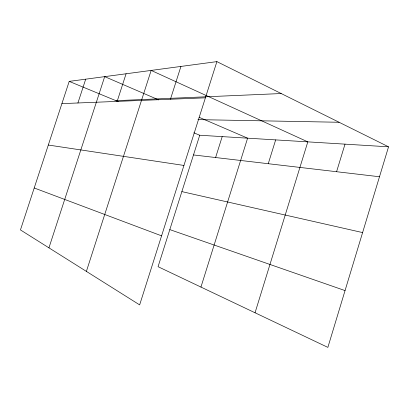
<?xml version="1.0" encoding="UTF-8"?>
<svg xmlns="http://www.w3.org/2000/svg" width="409" height="409" viewBox="0 0 409 409"><rect width="100%" height="100%" fill="white"/><g stroke="black" fill="none" stroke-linecap="round" stroke-linejoin="round"><path stroke-width="0.61" d="M388.55 146.816L327.865 347.379L158.058 266.688L199.735 135.241L388.55 146.816L216.893 61.621L69.203 81.386L20.45 229.924L139.653 304.889L216.893 61.621M336.576 171.719L345.012 144.147M255.042 312.778L307.813 141.867L151.156 70.414L86.386 271.392M268.253 163.707L275.666 139.893M200.947 287.072L247.609 138.176L199.081 117.276M215.604 157.537L222.199 136.616M170.435 99.239L180.936 66.432M117.138 101.391L126.084 73.773M77.92 102.976L85.701 79.177M48.942 247.844L104.694 76.636L158.769 99.919M115.957 100.675L281.218 93.543M61.902 103.625L205.4 97.823M197.961 119.627L339.087 122.265M193.488 154.945L379.496 176.749M48.313 145.037L183.927 165.446M181.862 191.611L362.599 232.578M169.812 229.607L345.048 290.589M34.218 187.982L161.575 235.845M69.203 81.386L118.273 101.631M193.83 132.802L199.735 135.241"/></g></svg>
